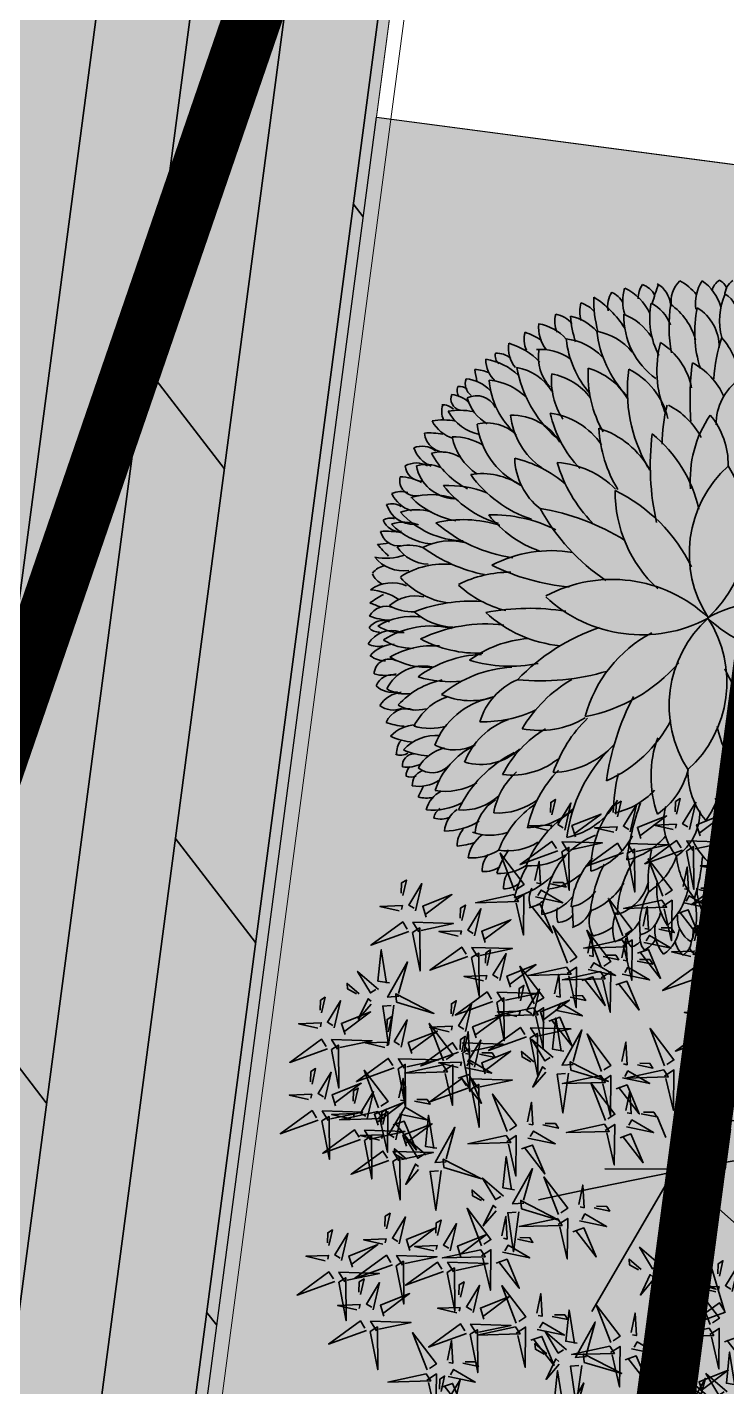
# Model space of a CAD drawing. Header units: millimetres. Extents: x -179928 to 528275, y -469666 to 511935.
# Drawn here: x 14548 to 15025, y 105047 to 105973 of the extents above; entities that cross this region are included whole.
import ezdxf

# ---------------------------------------------------------------- set-up
doc = ezdxf.new("R2010")
doc.units = ezdxf.units.MM
doc.linetypes.add('DASHED', pattern=[0.75, 0.5, -0.25])
for name, color, linetype in [('ad-Elevation 10', 8, 'Continuous'), ('ad-Plinth', 8, 'Continuous'), ('ad-Secondary Roof', 6, 'Continuous'), ('ad-Verandah', 33, 'Continuous')]:
    doc.layers.add(name, color=color, linetype=linetype)
doc.layers.add('ad-Landscape', color=94, linetype='Continuous', lineweight=35)
doc.layers.add('ad-Landscape 2', color=7, linetype='Continuous', lineweight=35, true_color=0x264c00)

# ---------------------------------------------------------------- blocks, each defined once
blk = doc.blocks.new('1625E_Roof Plan')
at = {"layer": 'ad-Secondary Roof', "linetype": 'DASHED', "ltscale": 2, "const_width": 40}
for points in [[(13950, 5195), (13188.77, 1425), (13950, -2345)], [(12570, 5195), (10022.5, 1425), (12570, -2345), (13950, -2345), (13950, 5195)]]:
    blk.add_lwpolyline(points, close=True, dxfattribs=at)
blk = doc.blocks.new('bamboo')
at = {"layer": 'ad-Landscape'}
for points in [[(-9.8, -589.2), (68.8, -596.8), (-19.9, -612), (-18.4, -596.3)], [(352.8, -669.4), (311.6, -690.1), (248.5, -582.4), (344.3, -676.7)], [(489.3, -669.4), (448.2, -690.1), (385.1, -582.4), (480.9, -676.7)], [(527.1, -597.7), (464.1, -593), (478.7, -609.9), (518.7, -605)], [(590.2, -602.4), (584.1, -681.2), (567.1, -592.8), (582.9, -593.9)], [(-74.2, -598.9), (-84.7, -708.9), (-44.2, -617.6), (-67, -607.5)], [(8.2, -743.4), (-41.2, -595.8), (-17.7, -764.7), (8.2, -743.4)], [(-15.8, -652.1), (-21.8, -715), (-4.6, -700.8), (-8.7, -660.7)], [(23.9, -744.9), (165.8, -671.4), (52.3, -779.4), (31, -753.6)], [(346.4, -826.2), (312.4, -855.4), (293, -695.5), (339.1, -817.8)], [(420.7, -714.1), (567.3, -661.7), (398.9, -688.7), (420.7, -714.1)], [(557.2, -714.1), (703.8, -661.7), (535.4, -688.7), (557.2, -714.1)], [(-16.2, -749), (12.3, -783.5), (-148, -799.7), (-24.8, -756.1)], [(284.5, -805.8), (243.4, -826.4), (180.3, -718.7), (276.1, -813.1)], [(333.5, -715.5), (223.2, -707.2), (315.3, -745.8), (325, -722.8)], [(470, -715.5), (359.7, -707.2), (451.8, -745.8), (461.5, -722.8)], [(419.5, -729.9), (495.9, -870.2), (385.6, -759), (411, -737.1)], [(556, -729.9), (632.4, -870.2), (522.1, -759), (547.5, -737.1)], [(-37.9, -810.4), (-18.1, -852), (-127, -912.8), (-30.8, -819)], [(281.4, -774.9), (218.4, -770.2), (232.9, -787.1), (272.9, -782.2)], [(344.4, -779.7), (338.4, -858.4), (321.4, -770), (337.1, -771.2)], [(352.4, -850.5), (499, -798.1), (330.6, -825.1), (352.4, -850.5)], [(417.9, -774.9), (354.9, -770.2), (369.5, -787.1), (409.4, -782.2)], [(480.9, -779.7), (474.9, -858.4), (457.9, -770), (473.7, -771.2)], [(7.8, -830.7), (-2.8, -940.7), (37.7, -849.4), (14.9, -839.3)], [(72.2, -821), (150.8, -828.6), (62, -843.8), (63.5, -828.1)], [(265.2, -851.8), (154.9, -843.6), (247, -882.2), (256.7, -859.1)], [(148, -983), (106.8, -1003.7), (43.8, -896), (139.5, -990.3)], [(66.1, -883.9), (60.1, -946.8), (77.4, -932.6), (73.3, -892.5)], [(213.1, -911.3), (150.1, -906.6), (164.7, -923.5), (204.7, -918.6)], [(209.8, -1003.5), (175.9, -1032.7), (156.4, -872.8), (202.6, -995)], [(276.1, -916), (270.1, -994.8), (253.1, -906.4), (268.9, -907.6)], [(351.2, -866.2), (427.7, -1006.6), (317.3, -895.4), (342.8, -873.5)], [(715.7, -974.6), (605.5, -966.3), (697.6, -1004.9), (707.3, -981.8)], [(-44.4, -1099.5), (97.5, -1025.9), (-15.9, -1134), (-37.3, -1108.1)], [(128.7, -1029.1), (18.4, -1020.8), (110.5, -1059.4), (120.2, -1036.4)], [(215.9, -1027.7), (362.5, -975.4), (194.1, -1002.3), (215.9, -1027.7)], [(636.2, -1166.1), (586.8, -1018.5), (610.3, -1187.4), (636.2, -1166.1)], [(214.7, -1043.5), (291.1, -1183.9), (180.8, -1072.6), (206.2, -1050.8)], [(376.8, -1193.4), (327.4, -1045.8), (350.9, -1214.7), (376.8, -1193.4)], [(663.7, -1034), (600.7, -1029.3), (615.2, -1046.2), (655.2, -1041.3)], [(76.6, -1088.6), (13.6, -1083.8), (28.1, -1100.8), (68.1, -1095.8)], [(144.7, -1234.3), (95.3, -1086.7), (118.8, -1255.6), (144.7, -1234.3)], [(139.6, -1093.3), (133.6, -1172), (116.6, -1083.6), (132.3, -1084.8)], [(392.5, -1194.9), (534.4, -1121.4), (420.9, -1229.4), (399.6, -1203.5)], [(3.9, -1175.6), (82.5, -1183.2), (-6.2, -1198.4), (-4.7, -1182.7)], [(160.4, -1235.8), (302.3, -1162.3), (188.8, -1270.3), (167.5, -1244.4)], [(611.8, -1171.7), (640.3, -1206.2), (480.1, -1222.4), (603.2, -1178.8)], [(120.3, -1239.9), (148.8, -1274.4), (-11.4, -1290.6), (111.7, -1247)], [(-2.1, -1238.5), (-8.1, -1301.4), (9.1, -1287.1), (5, -1247.1)], [(352.4, -1199), (380.9, -1233.5), (220.7, -1249.7), (343.8, -1206.1)], [(590.1, -1233.1), (609.9, -1274.7), (501, -1335.5), (597.2, -1241.7)], [(330.7, -1260.4), (350.5, -1301.9), (241.6, -1362.8), (337.8, -1269)], [(376.4, -1280.6), (365.9, -1390.7), (406.3, -1299.4), (383.5, -1289.3)], [(440.8, -1271), (519.4, -1278.6), (430.7, -1293.8), (432.2, -1278.1)], [(635.8, -1253.4), (625.3, -1363.4), (665.7, -1272.1), (642.9, -1262)], [(98.6, -1301.3), (118.4, -1342.9), (9.5, -1403.7), (105.7, -1309.9)], [(144.3, -1321.5), (133.8, -1431.6), (174.2, -1340.3), (151.4, -1330.2)], [(208.7, -1311.9), (287.3, -1319.5), (198.6, -1334.7), (200.1, -1319)], [(434.8, -1333.9), (428.8, -1396.8), (446, -1382.6), (441.9, -1342.5)], [(694.2, -1306.6), (688.2, -1369.5), (705.4, -1355.3), (701.3, -1315.3)], [(202.7, -1374.8), (196.7, -1437.7), (213.9, -1423.5), (209.8, -1383.4)]]:
    blk.add_lwpolyline(points, dxfattribs=at)
at = {"layer": 'ad-Landscape 2'}
for p, q in [((43.5, 73), (278.2, 631.2)), ((-12.4, 39.5), (-247.1, 564.2)), ((-23.6, 61.9), (-370, 296.3)), ((390, 162.3), (546.4, 218.1)), ((32.3, 39.5), (390, 162.3)), ((43.5, 28.4), (300.5, 61.9)), ((-57.1, 6), (-247.1, -49.8)), ((-12.4, -16.3), (-113, -440.5)), ((77, -94.4), (121.7, -172.6))]:
    blk.add_line(p, q, dxfattribs=at)
for points in [[(830.7, 1007.8), (789.5, 987.1), (726.4, 1094.8), (822.2, 1000.5)], [(892.5, 987.3), (858.6, 958.2), (839.1, 1118), (885.2, 995.8)], [(288.5, 1056.7), (332.3, 1065.9), (272.3, 916.4), (290.8, 1045.7)], [(772.3, 1078.4), (761.8, 968.3), (802.3, 1059.6), (779.4, 1069.7)], [(-189.3, 974.8), (-145.6, 984), (-205.5, 834.6), (-187, 963.9)], [(289.9, 848.6), (290.5, 1008.4), (333.6, 857.8), (300.8, 850.9)], [(332.8, 1008.9), (378.9, 1007.2), (382.3, 882.5), (343.8, 1011.2)], [(830.7, 1025.1), (824.7, 962.2), (841.9, 976.4), (837.8, 1016.5)], [(898.5, 963.1), (1045.1, 1015.5), (876.7, 988.5), (898.5, 963.1)], [(-145, 927.1), (-99, 925.4), (-95.6, 800.6), (-134.1, 929.4)], [(379.6, 856.1), (422.9, 922.2), (395.2, 836.5), (381.9, 845.1)], [(745.4, 783.8), (696, 931.4), (719.6, 762.5), (745.4, 783.8)], [(811.3, 961.7), (701, 970), (793.1, 931.4), (802.8, 954.4)], [(897.3, 947.3), (973.8, 807), (863.4, 918.2), (888.9, 940.1)], [(1141.3, 824.7), (1092, 972.3), (1115.5, 803.4), (1141.3, 824.7)], [(-297, 876.4), (-204.4, 816), (-266.5, 894.2), (-286.1, 878.7)], [(-201.7, 894.1), (-181.9, 852.5), (-290.9, 791.6), (-194.6, 885.5)], [(-222.7, 903.4), (-169.8, 868.9), (-174.4, 890.7), (-211.8, 905.7)], [(-156.1, 873.8), (-166.6, 763.7), (-126.1, 855), (-149, 865.2)], [(-91.7, 883.5), (-13.1, 875.8), (-101.8, 860.6), (-100.3, 876.4)], [(120.7, 803.3), (79.5, 782.6), (16.5, 890.3), (112.2, 796)], [(182.5, 782.8), (148.6, 753.6), (129.1, 913.5), (175.2, 791.2)], [(564.8, 755.5), (530.9, 726.4), (511.4, 886.2), (557.5, 764)], [(759.2, 902.3), (696.2, 907), (710.8, 890.1), (750.8, 895)], [(822.2, 897.5), (816.2, 818.8), (799.2, 907.2), (815, 906)], [(1157.1, 823.2), (1299, 896.7), (1185.5, 788.7), (1164.2, 814.6)], [(-336.2, 845.3), (-290.1, 843.6), (-286.7, 718.8), (-325.2, 847.6)], [(-97.7, 820.6), (-103.7, 757.7), (-86.5, 771.9), (-90.6, 811.9)], [(281.2, 835.4), (127.5, 860.1), (288.1, 802.6), (281.2, 835.4)], [(274.9, 811.2), (318.6, 820.4), (258.7, 670.9), (277.2, 800.3)], [(358.3, 794.5), (451, 734.2), (388.8, 812.4), (369.3, 796.8)], [(503, 776), (461.8, 755.3), (398.7, 863), (494.5, 768.7)], [(432.6, 821.6), (485.5, 787.1), (480.9, 808.9), (443.5, 823.9)], [(761.1, 782.3), (903, 855.8), (789.6, 747.8), (768.2, 773.7)], [(1117, 819.1), (1145.4, 784.6), (985.2, 768.4), (1108.4, 812)], [(-261.6, 680.5), (-302.7, 659.9), (-365.8, 767.6), (-270, 673.2)], [(-199.8, 660.1), (-233.7, 630.9), (-253.2, 790.8), (-207, 668.5)], [(101.4, 757.2), (-8.9, 765.5), (83.2, 726.9), (92.9, 749.9)], [(188.6, 758.6), (335.2, 810.9), (166.8, 784), (188.6, 758.6)], [(319.2, 763.5), (365.2, 761.8), (368.6, 637), (330.1, 765.8)], [(570.9, 731.3), (717.4, 783.7), (549, 756.7), (570.9, 731.3)], [(721.1, 778.2), (749.5, 743.7), (589.3, 727.5), (712.5, 771.1)], [(1095.3, 757.7), (1115.1, 716.2), (1006.1, 655.3), (1102.4, 749.1)], [(1291.5, 647.4), (1242.1, 795), (1265.7, 626.1), (1291.5, 647.4)], [(187.4, 742.8), (263.8, 602.4), (153.5, 713.7), (178.9, 735.5)], [(483.6, 729.9), (373.4, 738.2), (465.5, 699.6), (475.2, 722.6)], [(569.7, 715.5), (646.1, 575.2), (535.8, 686.4), (561.2, 708.3)], [(699.3, 716.8), (719.2, 675.2), (610.2, 614.4), (706.4, 708.2)], [(809.4, 706.2), (888, 698.6), (799.3, 683.4), (800.8, 699.1)], [(1140.9, 737.5), (1130.4, 627.4), (1170.9, 718.7), (1148, 728.8)], [(1205.3, 747.1), (1283.9, 739.5), (1195.2, 724.3), (1196.7, 740)], [(1307.2, 645.9), (1449.1, 719.5), (1335.7, 611.4), (1314.3, 637.3)], [(-193.7, 635.8), (-47.1, 688.2), (-215.5, 661.2), (-193.7, 635.8)], [(49.3, 697.7), (-13.7, 702.5), (0.8, 685.5), (40.8, 690.4)], [(112.3, 693), (106.3, 614.2), (89.3, 702.6), (105, 701.5)], [(431.6, 670.5), (368.6, 675.2), (383.1, 658.2), (423.1, 663.2)], [(494.6, 665.7), (488.6, 587), (471.6, 675.4), (487.3, 674.2)], [(745, 696.6), (734.5, 586.5), (774.9, 677.8), (752.1, 687.9)], [(868.3, 552), (818.9, 699.6), (842.4, 530.7), (868.3, 552)], [(1073.1, 552), (1023.7, 699.6), (1047.2, 530.7), (1073.1, 552)], [(1199.3, 684.2), (1193.3, 621.3), (1210.5, 635.5), (1206.4, 675.6)], [(-249.2, 564.1), (-107.3, 637.7), (-220.7, 529.6), (-242.1, 555.5)], [(-194.9, 620.1), (-118.4, 479.7), (-228.8, 591), (-203.4, 612.8)], [(-37.8, 466.8), (-37.2, 626.6), (5.9, 476), (-26.9, 469.1)], [(742.3, 469.2), (708.4, 440), (688.9, 599.9), (735, 477.6)], [(803.4, 643.3), (797.4, 580.4), (814.6, 594.6), (810.5, 634.7)], [(884, 550.5), (1025.9, 624), (912.4, 516), (891.1, 541.8)], [(1088.8, 550.5), (1230.7, 624), (1117.2, 516), (1095.9, 541.8)], [(1267.2, 641.9), (1295.6, 607.4), (1135.4, 591.1), (1258.6, 634.8)], [(680.5, 489.6), (639.3, 469), (576.2, 576.7), (672, 482.3)], [(843.9, 546.4), (872.4, 511.9), (712.1, 495.7), (835.3, 539.3)], [(1048.7, 546.4), (1077.2, 511.9), (916.9, 495.7), (1040.1, 539.3)], [(1245.4, 580.5), (1265.3, 538.9), (1156.3, 478), (1252.6, 571.9)], [(1291.1, 560.2), (1280.6, 450.1), (1321.1, 541.4), (1298.2, 551.6)], [(1355.5, 569.8), (1434.1, 562.2), (1345.4, 547), (1346.9, 562.7)], [(-200.9, 488), (-122.3, 480.4), (-211, 465.2), (-209.5, 480.9)], [(52, 474.3), (95.2, 540.4), (67.5, 454.7), (54.3, 463.3)], [(748.4, 444.9), (894.9, 497.3), (726.5, 470.3), (748.4, 444.9)], [(1349.5, 506.9), (1343.5, 444), (1360.7, 458.2), (1356.6, 498.3)], [(-265.3, 478.4), (-275.8, 368.3), (-235.4, 459.6), (-258.2, 469.8)], [(-46.5, 453.6), (-200.1, 478.3), (-39.6, 420.8), (-46.5, 453.6)], [(-52.8, 429.4), (-9, 438.6), (-69, 289.1), (-50.5, 418.5)], [(104.9, 439.8), (157.9, 405.3), (153.3, 427.1), (115.9, 442.1)], [(455.6, 305.5), (421.7, 276.4), (402.2, 436.3), (448.3, 314)], [(661.1, 443.6), (550.9, 451.8), (643, 413.2), (652.6, 436.3)], [(617.5, 275.9), (618.2, 435.7), (661.3, 285.1), (628.5, 278.2)], [(822.2, 485), (842, 443.4), (733.1, 382.6), (829.3, 476.4)], [(867.9, 464.7), (857.4, 354.7), (897.8, 446), (875, 456.1)], [(932.3, 474.4), (1010.9, 466.8), (922.2, 451.6), (923.7, 467.3)], [(1027, 485), (1046.8, 443.4), (937.9, 382.6), (1034.1, 476.4)], [(1072.7, 464.7), (1062.1, 354.7), (1102.6, 446), (1079.8, 456.1)], [(1137.1, 474.4), (1215.7, 466.8), (1126.9, 451.6), (1128.4, 467.3)], [(-206.9, 425.1), (-212.9, 362.2), (-195.7, 376.4), (-199.8, 416.5)], [(-8.5, 381.7), (37.5, 380), (40.9, 255.2), (2.4, 384)], [(30.7, 412.7), (123.3, 352.4), (61.2, 430.6), (41.6, 415)], [(393.8, 326), (352.6, 305.3), (289.5, 413), (385.3, 318.7)], [(609.1, 384.1), (546.1, 388.8), (560.6, 371.9), (600.6, 376.8)], [(672.1, 379.4), (666.1, 300.6), (649, 389), (664.8, 387.8)], [(747.2, 429.2), (823.6, 288.8), (713.3, 400), (738.7, 421.9)], [(926.3, 411.5), (920.3, 348.6), (937.5, 362.8), (933.4, 402.9)], [(1131.1, 411.5), (1125, 348.6), (1142.3, 362.8), (1138.2, 402.9)], [(461.7, 281.3), (608.2, 333.7), (439.8, 306.7), (461.7, 281.3)], [(707.3, 283.4), (750.5, 349.5), (722.8, 263.8), (709.6, 272.4)], [(374.4, 279.9), (264.1, 288.2), (356.3, 249.6), (365.9, 272.6)], [(608.9, 262.7), (455.2, 287.4), (615.8, 229.9), (608.9, 262.7)], [(945.2, 153.2), (945.8, 313), (988.9, 162.4), (956.1, 155.5)], [(1141.3, 142.9), (1092, 290.5), (1115.5, 121.6), (1141.3, 142.9)], [(322.4, 220.5), (259.3, 225.2), (273.9, 208.3), (313.9, 213.2)], [(385.4, 215.7), (379.4, 137), (362.3, 225.4), (378.1, 224.2)], [(460.4, 265.6), (536.9, 125.2), (426.5, 236.4), (452, 258.3)], [(602.5, 238.5), (646.3, 247.7), (586.3, 98.2), (604.8, 227.6)], [(686, 221.8), (778.6, 161.5), (716.5, 239.7), (696.9, 224.1)], [(760.2, 248.9), (813.2, 214.4), (808.6, 236.2), (771.2, 251.2)], [(1035, 160.6), (1078.2, 226.8), (1050.5, 141.1), (1037.3, 149.7)], [(1264.2, 74.7), (1214.8, 222.3), (1238.4, 53.4), (1264.2, 74.7)], [(646.8, 190.8), (692.9, 189.1), (696.3, 64.3), (657.8, 193.1)], [(936.5, 139.9), (782.9, 164.7), (943.4, 107.2), (936.5, 139.9)], [(1157.1, 141.4), (1299, 214.9), (1185.5, 106.9), (1164.2, 132.8)], [(1441.7, 20.2), (1392.3, 167.8), (1415.9, -1.1), (1441.7, 20.2)], [(639.5, 26), (598.3, 5.3), (535.3, 113), (631, 18.7)], [(701.3, 5.5), (667.4, -23.6), (647.9, 136.3), (694, 14)], [(930.2, 115.8), (973.9, 125), (914, -24.5), (932.5, 104.9)], [(1117, 137.3), (1145.4, 102.8), (985.2, 86.6), (1108.4, 130.2)], [(1013.6, 99.1), (1106.3, 38.8), (1044.2, 116.9), (1024.6, 101.4)], [(1087.9, 126.1), (1140.9, 91.6), (1136.3, 113.5), (1098.9, 128.4)], [(1220.1, -21.7), (1186.2, -50.9), (1166.7, 109), (1212.8, -13.3)], [(1279.9, 73.2), (1421.8, 146.8), (1308.4, 38.7), (1287, 64.6)], [(974.5, 68.1), (1020.5, 66.3), (1023.9, -58.4), (985.4, 70.4)], [(1095.3, 76), (1115.1, 34.4), (1006.1, -26.5), (1102.4, 67.3)], [(1158.3, -1.3), (1117.1, -21.9), (1054.1, 85.8), (1149.8, -8.5)], [(1239.9, 69.2), (1268.3, 34.7), (1108.1, 18.4), (1231.3, 62.1)], [(1140.9, 55.7), (1130.4, -54.4), (1170.9, 36.9), (1148, 47)], [(1205.3, 65.3), (1283.9, 57.7), (1195.2, 42.5), (1196.7, 58.2)], [(1457.4, 18.7), (1599.3, 92.2), (1485.9, -15.8), (1464.5, 10)], [(257.2, -69.4), (216.1, -90.1), (153, 17.6), (248.8, -76.7)], [(319, -89.9), (285.1, -119.1), (265.6, 40.8), (311.8, -81.4)], [(707.4, -18.7), (854, 33.7), (685.6, 6.7), (707.4, -18.7)], [(1218.1, 7.8), (1238, -33.8), (1129, -94.7), (1225.2, -0.8)], [(1199.3, 2.4), (1193.3, -60.5), (1210.5, -46.3), (1206.4, -6.2)], [(1226.2, -46), (1372.8, 6.4), (1204.4, -20.6), (1226.2, -46)], [(1417.4, 14.6), (1445.8, -19.9), (1285.6, -36.1), (1408.7, 7.5)], [(-174.3, -160.5), (-173.7, -0.6), (-130.6, -151.3), (-163.4, -158.2)], [(620.2, -20.1), (509.9, -11.8), (602, -50.4), (611.7, -27.3)], [(706.2, -34.4), (782.6, -174.8), (672.3, -63.6), (697.7, -41.7)], [(868.3, -184.3), (818.9, -36.7), (842.4, -205.6), (868.3, -184.3)], [(1139, -47.3), (1028.7, -39.1), (1120.8, -77.6), (1130.5, -54.6)], [(1263.8, -12.5), (1253.3, -122.6), (1293.7, -31.3), (1270.9, -21.1)], [(1395.6, -46.8), (1415.5, -88.4), (1306.5, -149.2), (1402.7, -55.4)], [(1328.2, -2.9), (1406.8, -10.5), (1318.1, -25.7), (1319.6, -10)], [(-84.5, -153), (-41.3, -86.9), (-69, -172.5), (-82.2, -163.9)], [(237.9, -115.5), (127.6, -107.2), (219.7, -145.8), (229.4, -122.8)], [(325.1, -114.1), (471.7, -61.8), (303.3, -88.7), (325.1, -114.1)], [(568.1, -79.5), (505.1, -74.8), (519.6, -91.7), (559.6, -86.8)], [(631.1, -84.2), (625.1, -163), (608.1, -74.6), (623.8, -75.8)], [(1086.9, -106.8), (1023.9, -102.1), (1038.4, -119), (1078.4, -114.1)], [(1168.6, -225.3), (1119.3, -77.6), (1142.8, -246.6), (1168.6, -225.3)], [(1149.9, -111.5), (1143.9, -190.3), (1126.9, -101.9), (1142.6, -103)], [(1225, -61.7), (1301.4, -202.1), (1191.1, -90.8), (1216.5, -69)], [(1322.2, -65.8), (1316.2, -128.7), (1333.4, -114.5), (1329.3, -74.4)], [(1441.3, -67.1), (1430.8, -177.1), (1471.2, -85.8), (1448.4, -75.7)], [(1505.7, -57.4), (1584.3, -65), (1495.6, -80.2), (1497.1, -64.5)], [(323.9, -129.9), (400.4, -270.3), (290, -159), (315.4, -137.2)], [(360, -280.8), (326.1, -310), (306.6, -150.1), (352.7, -272.3)], [(494.6, -296.8), (495.3, -137), (538.4, -287.6), (505.6, -294.5)], [(926.2, -219.4), (885, -240.1), (822, -132.4), (917.7, -226.7)], [(884, -185.9), (1025.9, -112.3), (912.4, -220.4), (891.1, -194.5)], [(988, -239.9), (954.1, -269), (934.6, -109.2), (980.8, -231.4)], [(1184.4, -226.8), (1326.3, -153.2), (1212.8, -261.3), (1191.5, -235.4)], [(1441.7, -266.2), (1392.3, -118.6), (1415.9, -287.5), (1441.7, -266.2)], [(1499.7, -120.3), (1493.7, -183.2), (1510.9, -169), (1506.8, -128.9)], [(-189.3, -197.8), (-145.6, -188.6), (-205.5, -338.1), (-187, -208.8)], [(-105.9, -214.5), (-13.2, -274.9), (-75.4, -196.7), (-94.9, -212.2)], [(-31.6, -187.5), (21.3, -222), (16.7, -200.1), (-20.7, -185.2)], [(114.3, -335.4), (80.4, -364.5), (60.9, -204.6), (107, -326.9)], [(185.8, -175), (122.8, -170.2), (137.4, -187.2), (177.4, -182.3)], [(298.2, -260.3), (257, -281), (193.9, -173.3), (289.7, -267.6)], [(248.8, -179.7), (242.8, -258.4), (225.8, -170), (241.6, -171.2)], [(843.9, -189.9), (872.4, -224.4), (712.1, -240.6), (835.3, -197)], [(922.9, -320.7), (873.5, -173.1), (897.1, -342), (922.9, -320.7)], [(994.1, -264.1), (1140.7, -211.8), (972.3, -238.7), (994.1, -264.1)], [(1457.4, -267.7), (1599.3, -194.1), (1485.9, -302.2), (1464.5, -276.3)], [(-145, -245.6), (-99, -247.3), (-95.6, -372), (-134.1, -243.3)], [(52.5, -314.9), (11.3, -335.6), (-51.8, -227.9), (44, -322.2)], [(366.1, -305), (512.7, -252.7), (344.3, -279.6), (366.1, -305)], [(584.4, -289.3), (627.6, -223.2), (600, -308.9), (586.7, -300.3)], [(663.5, -416.2), (614.1, -268.5), (637.6, -437.5), (663.5, -416.2)], [(822.2, -251.3), (842, -292.9), (733.1, -353.8), (829.3, -259.9)], [(906.9, -265.5), (796.6, -257.2), (888.7, -295.8), (898.4, -272.8)], [(932.3, -262), (1010.9, -269.6), (922.2, -284.8), (923.7, -269.1)], [(938.6, -322.2), (1080.5, -248.7), (967.1, -356.7), (945.7, -330.8)], [(1144.3, -230.8), (1172.7, -265.3), (1012.5, -281.6), (1135.7, -237.9)], [(-180.9, -390.4), (-39, -316.9), (-152.5, -424.9), (-173.8, -399)], [(120.3, -359.6), (266.9, -307.2), (98.5, -334.2), (120.3, -359.6)], [(278.8, -306.4), (168.6, -298.1), (260.7, -336.7), (270.4, -313.7)], [(364.9, -320.8), (441.3, -461.2), (331, -349.9), (356.4, -328.1)], [(486, -310), (332.3, -285.3), (492.9, -342.8), (486, -310)], [(637.4, -323.8), (690.3, -358.3), (685.7, -336.5), (648.3, -321.5)], [(854.8, -325), (791.8, -320.2), (806.4, -337.2), (846.3, -332.2)], [(867.9, -271.6), (857.4, -381.7), (897.8, -290.4), (875, -280.2)], [(917.8, -329.7), (911.8, -408.4), (894.8, -320), (910.5, -321.2)], [(992.9, -279.9), (1069.3, -420.3), (959, -309), (984.4, -287.2)], [(1122.6, -292.2), (1142.4, -333.8), (1033.4, -394.7), (1129.7, -300.8)], [(1168.2, -312.5), (1157.7, -422.6), (1198.2, -331.3), (1175.3, -321.1)], [(1218.2, -474.1), (1218.9, -314.2), (1262, -464.9), (1229.2, -471.8)], [(1232.6, -302.9), (1311.2, -310.5), (1222.5, -325.7), (1224, -310)], [(1417.4, -271.7), (1445.8, -306.2), (1285.6, -322.5), (1408.7, -278.8)], [(-73.8, -511.6), (-123.1, -364), (-99.6, -532.9), (-73.8, -511.6)], [(33.1, -361), (-77.2, -352.7), (14.9, -391.3), (24.6, -368.2)], [(119.1, -375.3), (195.6, -515.7), (85.2, -404.5), (110.7, -382.6)], [(226.8, -365.9), (163.8, -361.1), (178.3, -378.1), (218.3, -373.2)], [(289.8, -370.6), (283.8, -449.3), (266.8, -360.9), (282.5, -362.1)], [(479.7, -334.2), (523.4, -325), (463.5, -474.5), (482, -345.1)], [(563.1, -350.9), (655.8, -411.2), (593.6, -333), (574, -348.6)], [(679.2, -417.7), (821.1, -344.1), (707.7, -452.2), (686.3, -426.3)], [(898.6, -326.3), (927, -360.8), (766.8, -377), (889.9, -333.4)], [(926.3, -324.9), (920.3, -387.8), (937.5, -373.5), (933.4, -333.5)], [(1226.6, -365.8), (1220.6, -428.7), (1237.8, -414.5), (1233.7, -374.4)], [(1395.6, -333.1), (1415.5, -374.7), (1306.5, -435.6), (1402.7, -341.7)], [(1441.3, -353.4), (1430.8, -463.5), (1471.2, -372.2), (1448.4, -362)], [(1505.7, -343.8), (1584.3, -351.4), (1495.6, -366.6), (1497.1, -350.9)], [(-19, -420.4), (-82, -415.7), (-67.4, -432.6), (-27.4, -427.7)], [(44, -425.1), (38, -503.9), (21, -415.5), (36.8, -416.7)], [(598.6, -492.1), (557.4, -512.8), (494.3, -405.1), (590.1, -499.4)], [(639.2, -421.7), (667.6, -456.2), (507.4, -472.5), (630.5, -428.8)], [(524, -381.9), (570, -383.6), (573.4, -508.4), (534.9, -379.6)], [(660.4, -512.6), (626.5, -541.8), (607, -381.9), (653.1, -504.2)], [(813.7, -538.9), (764.3, -391.3), (787.8, -560.2), (813.7, -538.9)], [(876.8, -387.7), (896.6, -429.3), (787.7, -490.1), (883.9, -396.3)], [(922.5, -407.9), (912, -518), (952.4, -426.7), (929.6, -416.6)], [(986.9, -398.3), (1065.5, -405.9), (976.8, -421.1), (978.3, -405.4)], [(1308, -466.6), (1351.2, -400.5), (1323.6, -486.2), (1310.3, -477.5)], [(1499.7, -406.7), (1493.7, -469.6), (1510.9, -455.4), (1506.8, -415.3)], [(-132.6, -466.5), (-54, -474.1), (-142.8, -489.3), (-141.3, -473.6)], [(-58, -513.1), (83.9, -439.6), (-29.6, -547.6), (-50.9, -521.7)], [(617.4, -483.1), (637.2, -524.7), (528.3, -585.6), (624.5, -491.7)], [(666.4, -536.8), (813, -484.5), (644.6, -511.4), (666.4, -536.8)], [(829.4, -540.4), (971.3, -466.8), (857.8, -574.9), (836.5, -549)], [(980.9, -461.2), (974.9, -524.1), (992.1, -509.9), (988, -469.8)], [(1209.6, -487.3), (1055.9, -462.6), (1216.5, -520.1), (1209.6, -487.3)], [(-98.1, -517.2), (-69.7, -551.7), (-229.9, -567.9), (-106.7, -524.3)], [(579.2, -538.2), (468.9, -529.9), (561.1, -568.5), (570.7, -545.5)], [(663.1, -503.4), (652.6, -613.5), (693, -522.2), (670.2, -512)], [(727.5, -493.8), (806.1, -501.4), (717.4, -516.6), (718.9, -500.9)], [(1203.3, -511.5), (1247, -502.3), (1187.1, -651.7), (1205.5, -522.4)], [(1286.7, -528.1), (1379.3, -588.5), (1317.2, -510.3), (1297.6, -525.8)], [(1361, -501.1), (1413.9, -535.6), (1409.3, -513.8), (1371.9, -498.8)], [(414.6, -689.9), (380.7, -719), (361.2, -559.2), (407.3, -681.4)], [(551.1, -689.9), (517.2, -719), (497.7, -559.2), (543.9, -681.4)], [(665.2, -552.6), (741.7, -693), (631.3, -581.7), (656.8, -559.9)], [(789.3, -544.5), (817.8, -578.9), (657.5, -595.2), (780.7, -551.6)], [(721.5, -556.7), (715.5, -619.6), (732.7, -605.4), (728.6, -565.3)], [(936.5, -702.5), (887.2, -554.9), (910.7, -723.8), (936.5, -702.5)], [(1247.5, -559.2), (1293.6, -560.9), (1297, -685.7), (1258.5, -556.9)], [(767.6, -605.8), (787.4, -647.4), (678.5, -708.3), (774.7, -614.5)], [(813.3, -626.1), (802.7, -736.2), (843.2, -644.9), (820.4, -634.7)], [(877.7, -616.5), (956.3, -624.1), (867.5, -639.3), (869, -623.6)], [(952.3, -704), (1094.2, -630.5), (980.7, -738.5), (959.4, -712.7)], [(1182.3, -770.7), (1132.9, -623.1), (1156.5, -792), (1182.3, -770.7)], [(871.6, -679.4), (865.6, -742.3), (882.9, -728.1), (878.8, -688)], [(1198, -772.2), (1339.9, -698.7), (1226.5, -806.7), (1205.1, -780.8)], [(912.2, -708.1), (940.6, -742.6), (780.4, -758.8), (903.6, -715.2)], [(890.5, -769.5), (910.3, -811.1), (801.3, -871.9), (897.6, -778.1)], [(936.1, -789.8), (925.6, -899.8), (966.1, -808.5), (943.2, -798.4)], [(1000.5, -780.1), (1079.1, -787.7), (990.4, -802.9), (991.9, -787.2)], [(1158, -776.3), (1186.4, -810.8), (1026.2, -827), (1149.3, -783.4)], [(735.1, -928.5), (693.9, -949.2), (630.8, -841.5), (726.6, -935.8)], [(796.9, -949), (763, -978.1), (743.5, -818.2), (789.6, -940.5)], [(994.5, -843), (988.5, -905.9), (1005.7, -891.7), (1001.6, -851.6)], [(1136.2, -837.6), (1156, -879.2), (1047.1, -940.1), (1143.3, -846.3)], [(1181.9, -857.9), (1171.4, -968), (1211.8, -876.7), (1189, -866.6)], [(1246.3, -848.3), (1324.9, -855.9), (1236.2, -871.1), (1237.7, -855.4)], [(1240.3, -911.2), (1234.3, -974.1), (1251.5, -959.9), (1247.4, -919.8)], [(803, -973.2), (949.5, -920.8), (781.1, -947.8), (803, -973.2)], [(801.8, -988.9), (878.2, -1129.3), (767.9, -1018.1), (793.3, -996.2)], [(726.7, -1038.7), (720.7, -1117.5), (703.7, -1029.1), (719.4, -1030.3)], [(651.9, -1167.6), (793.8, -1094.1), (680.3, -1202.1), (659, -1176.3)], [(700.2, -1243.7), (778.8, -1251.3), (690.1, -1266.6), (691.6, -1250.8)]]:
    blk.add_lwpolyline(points, dxfattribs=at)
blk = doc.blocks.new('A$C7DA81DBD')
at = {"layer": 'ad-Landscape'}
for centre, radius, start, end in [((-1.18, 3.454), 0.743, 47.0323, 68.1406), ((-0.143, 3.955), 0.535, 155.1905, 195.2068), ((-0.906, 3.641), 0.606, 24.0272, 62.7305), ((-0.266, 4.046), 0.225, 130.8443, 173.759), ((-0.491, 4.017), 0.214, 30.4156, 68.83), ((-0.096, 4.063), 0.227, 130.9335, 187.2728), ((-0.414, 3.981), 0.305, 17.0973, 56.395), ((0.323, 3.905), 0.477, 132.7387, 179.5624), ((0.485, 3.825), 0.838, 164.1327, 202.2774), ((-0.466, 3.725), 0.359, 3.0513, 66.2944), ((-1.37, 3.11), 0.824, 23.2196, 61.7797), ((0.81, 3.717), 1.458, 175.3381, 205.5558), ((-0.873, 3.314), 0.57, 6.6723, 66.2687), ((0.672, 3.334), 0.873, 140.3941, 176.9962), ((1.74, 3.125), 2.067, 169.3214, 184.0479), ((-0.876, 2.829), 0.895, 11.9619, 49.2113), ((-1.405, 2.554), 0.868, 18.6878, 65.2839), ((2.889, 3.142), 3.502, 179.9824, 192.0052), ((-0.914, 2.323), 0.874, 31.4049, 69.8192), ((0.453, 2.514), 0.676, 132.165, 188.6083), ((-1.144, 1.7), 0.928, 34.9166, 71.0505), ((0.973, 1.875), 1.434, 153.1598, 192.1138), ((-0.947, 1.818), 0.953, 6.2214, 47.7369), ((-1.892, 0.74), 1.708, 20.4746, 58.3718), ((1.124, 0.963), 1.476, 139.5678, 220.4322), ((-2.005, -0.521), 2.052, 33.3645, 71.7788), ((-0.278, -1.632), 1.654, 7.071, 54.8541), ((2.005, 0.521), 2.052, 213.3645, 251.7788), ((0.504, -2.388), 1.772, 23.4099, 52.0446), ((-2.262, -2.222), 3.258, 0.4864, 20.1425), ((1.841, -1.801), 0.836, 9.3048, 59.3197), ((1.892, -0.74), 1.708, 200.4746, 238.3718), ((2.259, -2.257), 0.955, 13.7428, 70.7401), ((0.013, -2.499), 1.688, 11.0285, 38.5633), ((2.053, -0.575), 1.111, 231.6498, 273.9516), ((2.813, -0.17), 1.503, 236.8668, 264.3747), ((2.789, -2.062), 0.727, 18.6708, 63.797), ((3.602, -1.788), 0.37, 25.3637, 76.0362), ((0.957, -2.767), 1.425, 19.7331, 51.7721), ((1.894, -2.412), 0.921, 13.6684, 62.8823), ((3.531, -1.186), 0.443, 246.5632, 293.4368), ((3.566, -1.894), 0.271, 13.6546, 102.449), ((3.799, -1.387), 0.279, 240.3623, 299.6377), ((1.856, -1.09), 1.102, 216.0391, 260.2682), ((-0.542, -2.951), 1.936, 359.7315, 37.4115), ((3.37, -1.133), 0.705, 245.6035, 278.753), ((3.394, -2.243), 0.437, 34.7848, 81.073), ((3.646, -0.97), 0.879, 267.0026, 282.0734), ((2.301, -1.358), 0.927, 221.7393, 269.8284), ((2.675, -1.508), 0.695, 218.2825, 279.3433), ((1.329, -3.259), 1.53, 17.5905, 55.7456), ((3.002, -1.519), 0.544, 233.779, 289.798), ((2.167, -2.776), 0.96, 10.8581, 56.5506), ((3.104, -2.475), 0.573, 35.7635, 86.3734), ((3.508, -1.218), 0.814, 266.7638, 287.5222), ((3.413, -2.155), 0.239, 346.7548, 32.3176), ((-1.11, -2.329), 1.983, 352.8697, 7.1303), ((0.442, -3.021), 1.463, 4.5397, 37.072), ((2.867, -2.536), 0.525, 21.8257, 68.0281), ((3.324, -1.386), 0.793, 265.5663, 288.0123), ((3.41, -2.32), 0.148, 346.0967, 81.703), ((3.623, -2.031), 0.183, 231.1425, 282.0713), ((1.144, -1.7), 0.928, 214.9166, 251.0505), ((1.447, -2.814), 0.898, 2.3009, 40.5076), ((3.21, -2.109), 0.273, 215.3989, 302.1552), ((3.218, -2.537), 0.186, 348.2362, 60.9945), ((3.547, -1.977), 0.379, 233.8191, 270.9542), ((3.325, -2.438), 0.17, 350.7137, 36.2765), ((1.697, -2.079), 0.932, 201.0147, 251.0085), ((-0.295, -3.161), 1.349, 352.2305, 30.013), ((2.402, -1.959), 0.821, 225.1229, 265.9267), ((3.088, -1.801), 0.795, 232.4719, 271.5519), ((3.387, -2.087), 0.488, 230.8294, 271.5989), ((4.711, -2.181), 1.496, 194.5537, 200.4136), ((3.454, -2.302), 0.168, 239.8902, 283.1809), ((2.026, -2.069), 0.846, 218.4928, 261.4291), ((0.488, -3.723), 1.408, 14.0868, 50.7518), ((1.014, -3.524), 1.242, 13.527, 48.3981), ((2.813, -2.152), 0.645, 219.1564, 267.7817), ((1.999, -3.032), 0.544, 358.2486, 50.6804), ((3.205, -2.09), 0.759, 233.8433, 268.585), ((2.833, -2.887), 0.356, 6.207, 55.7181), ((3.255, -2.307), 0.399, 250.941, 277.7273), ((1.405, -2.554), 0.868, 198.6878, 245.2839), ((0.579, -3.745), 0.974, 6.4669, 61.6556), ((2.554, -3.07), 0.372, 357.6019, 47.961), ((2.929, -2.933), 0.15, 357.4703, 53.8096), ((2.436, -2.424), 0.643, 243.0761, 282.3855), ((2.128, -3.396), 0.461, 2.3648, 45.5832), ((3.055, -2.232), 0.863, 231.0238, 261.3872), ((2.458, -3.195), 0.289, 349.0778, 34.6406), ((3.025, -2.67), 0.274, 237.9754, 281.2662), ((-0.785, -3.797), 1.765, 358.7548, 18.6115), ((0.211, -3.764), 1.016, 356.9811, 35.1502), ((1.896, -2.617), 0.764, 227.3855, 266.8116), ((2.208, -2.504), 0.73, 230.8151, 271.0506), ((0.915, -3.796), 1.32, 11.9389, 26.2186), ((2.622, -2.757), 0.621, 229.7759, 266.9333), ((3.046, -2.005), 1.281, 246.1435, 256.2848), ((1.724, -2.922), 0.735, 220.3866, 256.092), ((0.466, -3.951), 1.488, 5.9725, 22.7074), ((2.239, -2.943), 0.581, 228.3364, 266.6749), ((2.106, -3.468), 0.289, 349.0778, 34.6406), ((1.37, -3.11), 0.824, 203.2196, 241.7797), ((2.444, -2.7), 1.205, 219.6176, 245.5256), ((1.692, -3.651), 0.41, 352.3277, 23.6108), ((2.403, -3.194), 0.329, 226.2451, 267.6854), ((1.383, -3.356), 0.488, 207.4375, 251.1826), ((1.759, -3.363), 0.625, 211.2577, 253.0883), ((1.034, -3.87), 0.552, 350.4856, 25.4529), ((1.452, -3.751), 0.311, 333.8191, 18.7871), ((2.158, -3.355), 0.356, 226.8629, 260.3692), ((0.641, -3.924), 0.342, 320.1793, 18.6746), ((1.327, -3.744), 0.358, 194.3796, 245.6782), ((-5.866, -2.673), 7.168, 348.7597, 350.8333), ((1.053, -3.888), 0.343, 334.8223, 6.1053), ((1.821, -3.599), 0.302, 216.3212, 252.6008), ((1.18, -3.454), 0.743, 227.0323, 248.1406), ((1.415, -3.77), 0.269, 215.0422, 258.9599)]:
    blk.add_arc(centre, radius, start, end, dxfattribs=at)
at = {"layer": 'ad-Landscape 2'}
for centre, radius, start, end in [((-0.323, 3.905), 0.477, 0.4376, 47.2613), ((0.414, 3.981), 0.305, 123.605, 162.9027), ((0.096, 4.063), 0.227, 352.7272, 49.0665), ((0.491, 4.017), 0.214, 111.17, 149.5844), ((0.906, 3.641), 0.606, 117.2695, 155.9728), ((0.266, 4.046), 0.225, 6.241, 49.1557), ((0.143, 3.955), 0.535, 344.7932, 24.8095), ((1.18, 3.454), 0.743, 111.8594, 132.9677), ((0.641, 3.924), 0.342, 341.3254, 39.8207), ((0.466, 3.725), 0.359, 113.7056, 176.9487), ((-0.485, 3.825), 0.838, 337.7226, 15.8673), ((1.327, 3.744), 0.358, 114.3218, 165.6204), ((-5.866, 2.673), 7.168, 9.1667, 11.2403), ((1.415, 3.77), 0.269, 101.0401, 144.9578), ((1.759, 3.363), 0.625, 106.9117, 148.7423), ((1.053, 3.888), 0.343, 353.8947, 25.1777), ((1.034, 3.87), 0.552, 334.5471, 9.5144), ((-0.672, 3.334), 0.873, 3.0038, 39.6059), ((0.873, 3.314), 0.57, 113.7313, 173.3277), ((-0.81, 3.717), 1.458, 334.4442, 4.6619), ((1.37, 3.11), 0.824, 118.2203, 156.7804), ((-0.785, 3.797), 1.765, 341.3885, 1.2452), ((1.383, 3.356), 0.488, 108.8174, 152.5625), ((0.211, 3.764), 1.016, 324.8498, 3.0189), ((2.444, 2.7), 1.205, 114.4744, 140.3824), ((1.821, 3.599), 0.302, 107.3992, 143.6788), ((1.452, 3.751), 0.311, 341.2129, 26.1809), ((0.466, 3.951), 1.488, 337.2926, 354.0275), ((0.579, 3.745), 0.974, 298.3444, 353.5331), ((1.724, 2.922), 0.735, 103.908, 139.6134), ((2.158, 3.355), 0.356, 99.6308, 133.1371), ((1.692, 3.651), 0.41, 336.3892, 7.6723), ((0.876, 2.829), 0.895, 130.7887, 168.0381), ((-1.74, 3.125), 2.067, 355.9521, 10.6786), ((2.239, 2.943), 0.581, 93.3251, 131.6636), ((0.915, 3.796), 1.32, 333.7814, 348.0611), ((2.403, 3.194), 0.329, 92.3146, 133.7549), ((2.106, 3.468), 0.289, 325.3594, 10.9222), ((1.405, 2.554), 0.868, 114.7161, 161.3122), ((-0.295, 3.161), 1.349, 329.987, 7.7695), ((0.488, 3.723), 1.408, 309.2482, 345.9132), ((1.896, 2.617), 0.764, 93.1884, 132.6145), ((2.622, 2.757), 0.621, 93.0667, 130.2241), ((2.128, 3.396), 0.461, 314.4168, 357.6352), ((3.046, 2.005), 1.281, 103.7152, 113.8565), ((2.458, 3.195), 0.289, 325.3594, 10.9222), ((0.914, 2.323), 0.874, 110.1808, 148.5951), ((-2.889, 3.142), 3.502, 347.9948, 0.0176), ((2.208, 2.504), 0.73, 88.9494, 129.1849), ((1.014, 3.524), 1.242, 311.6019, 346.473), ((3.055, 2.232), 0.863, 98.6128, 128.9762), ((2.554, 3.07), 0.372, 312.039, 2.3981), ((-0.453, 2.514), 0.676, 351.3917, 47.835), ((1.697, 2.079), 0.932, 108.9915, 158.9853), ((-0.542, 2.951), 1.936, 322.5885, 0.2685), ((2.026, 2.069), 0.846, 98.5709, 141.5072), ((0.442, 3.021), 1.463, 322.928, 355.4603), ((2.436, 2.424), 0.643, 77.6145, 116.9239), ((1.999, 3.032), 0.544, 309.3196, 1.7514), ((3.025, 2.67), 0.274, 78.7338, 122.0246), ((2.929, 2.933), 0.15, 306.1904, 2.5297), ((2.402, 1.959), 0.821, 94.0733, 134.8771), ((1.447, 2.814), 0.898, 319.4924, 357.6991), ((1.329, 3.259), 1.53, 304.2544, 342.4095), ((2.813, 2.152), 0.645, 92.2183, 140.8436), ((3.205, 2.09), 0.759, 91.415, 126.1567), ((2.833, 2.887), 0.356, 304.2819, 353.793), ((1.144, 1.7), 0.928, 108.9495, 145.0834), ((-1.11, 2.329), 1.983, 352.8697, 7.1303), ((3.088, 1.801), 0.795, 88.4481, 127.5281), ((2.167, 2.776), 0.96, 303.4494, 349.1419), ((3.387, 2.087), 0.488, 88.4011, 129.1706), ((3.255, 2.307), 0.399, 82.2727, 109.059), ((4.711, 2.181), 1.496, 159.5864, 165.4463), ((3.218, 2.537), 0.186, 299.0055, 11.7638), ((0.947, 1.818), 0.953, 132.2631, 173.7786), ((-0.973, 1.875), 1.434, 347.8862, 26.8402), ((3.454, 2.302), 0.168, 76.8191, 120.1098), ((3.325, 2.438), 0.17, 323.7235, 9.2863), ((2.301, 1.358), 0.927, 90.1716, 138.2607), ((0.957, 2.767), 1.425, 308.2279, 340.2669), ((3.21, 2.109), 0.273, 57.8448, 144.6011), ((2.867, 2.536), 0.525, 291.9719, 338.1743), ((3.547, 1.977), 0.379, 89.0458, 126.1809), ((3.41, 2.32), 0.148, 278.297, 13.9033), ((1.892, 0.74), 1.708, 121.6282, 159.5254), ((-2.262, 2.222), 3.258, 339.8575, 359.5136), ((1.856, 1.09), 1.102, 99.7318, 143.9609), ((0.013, 2.499), 1.688, 321.4367, 348.9715), ((2.675, 1.508), 0.695, 80.6567, 141.7175), ((1.894, 2.412), 0.921, 297.1177, 346.3316), ((3.002, 1.519), 0.544, 70.202, 126.221), ((3.104, 2.475), 0.573, 273.6266, 324.2365), ((3.324, 1.386), 0.793, 71.9877, 94.4337), ((3.623, 2.031), 0.183, 77.9287, 128.8575), ((3.413, 2.155), 0.239, 327.6824, 13.2452), ((-1.124, 0.963), 1.476, 319.5678, 40.4322), ((2.259, 2.257), 0.955, 289.2599, 346.2572), ((3.508, 1.218), 0.814, 72.4778, 93.2362), ((3.394, 2.243), 0.437, 278.927, 325.2152), ((3.37, 1.133), 0.705, 81.247, 114.3965), ((2.789, 2.062), 0.727, 296.203, 341.3292), ((3.566, 1.894), 0.271, 257.551, 346.3454), ((3.646, 0.97), 0.879, 77.9266, 92.9974), ((2.053, 0.575), 1.111, 86.0484, 128.3502), ((0.504, 2.388), 1.772, 307.9554, 336.5901), ((2.813, 0.17), 1.503, 95.6253, 123.1332), ((1.841, 1.801), 0.836, 300.6803, 350.6952), ((2.872, 2.169), 1.015, 288.9376, 325.3584), ((3.531, 1.186), 0.443, 66.5632, 113.4368), ((3.799, 1.387), 0.279, 60.3623, 119.6377), ((3.602, 1.788), 0.37, 283.9638, 334.6363), ((2.005, -0.521), 2.052, 108.2212, 146.6355), ((-0.278, 1.632), 1.654, 305.1459, 352.929), ((2.07, 2.438), 1.53, 280.88, 316.8447), ((2.935, 0.536), 0.892, 73.6401, 116.0812), ((3.393, 1.57), 0.508, 265.6371, 341.6343), ((3.699, 1.02), 0.428, 65.5975, 107.5893), ((3.843, 1.163), 0.285, 53.2838, 111.6454), ((3.806, 1.439), 0.213, 263.9314, 347.1466), ((2.521, 2.218), 1.411, 279.6586, 314.4053), ((3.278, -0.198), 1.427, 80.7451, 103.0431), ((3.99, 0.707), 0.544, 82.7166, 112.3542), ((3.867, 1.227), 0.193, 249.404, 5.8133), ((2.355, -1.807), 2.891, 91.7421, 114.3259), ((0.182, 2.617), 2.589, 296.3796, 323.6291), ((3.529, 0.17), 0.914, 66.6856, 101.9827), ((3.806, 1.227), 0.386, 278.1128, 328.8491), ((3.983, 0.753), 0.314, 60.8349, 98.4067), ((2.612, -0.83), 1.771, 80.79, 108.9313), ((1.914, 1.938), 1.415, 281.8912, 313.8777), ((3.242, 1.855), 1.065, 272.7479, 307.4895), ((3.715, 0.193), 0.678, 65.2948, 98.4443), ((3.864, 1.022), 0.348, 259.2126, 336.0816), ((4.09, 0.665), 0.235, 66.9546, 113.0454), ((2.506, 2.298), 1.873, 270.6495, 303.447), ((3.006, -0.698), 1.529, 69.608, 99.927), ((3.288, 1.64), 1.093, 263.8281, 310.4783), ((3.868, 0.167), 0.526, 65.037, 102.6088), ((4.09, 0.554), 0.166, 49.7168, 100.6456), ((1.853, -0.999), 1.59, 54.6574, 92.1931), ((3.234, -0.221), 0.76, 55.7746, 95.8794), ((3.58, 1.265), 0.803, 269.2102, 309.3859), ((3.99, 0.621), 0.238, 256.9971, 338.7719), ((4.007, 0.779), 0.214, 255.3103, 332.8065), ((4.021, -0.331), 0.887, 77.5296, 94.4585), ((2.722, 2.114), 1.948, 273.7396, 298.8178), ((3.616, 0.691), 0.486, 264.4297, 318.861), ((3.761, -0.151), 0.567, 66.9564, 100.106), ((3.052, 1.626), 1.72, 306.4839, 313.13), ((4.487, 1.629), 1.285, 251.9995, 258.3628), ((-1.026, -1.431), 1.766, 54.4662, 125.5338), ((1.026, -1.431), 1.766, 54.4662, 125.5338), ((1.863, 3.033), 2.882, 268.2827, 288.3895), ((2.353, -1.17), 1.423, 55.6803, 82.958), ((3.241, -0.766), 1.009, 49.8945, 88.7438), ((3.927, 0.536), 0.456, 253.7631, 313.9118), ((4.197, 0.939), 0.734, 243.983, 273.5711), ((4.046, -0.101), 0.224, 28.4336, 74.6891), ((-1.026, 1.431), 1.766, 234.4662, 305.5338), ((1.124, -0.963), 1.476, 139.5678, 220.4322), ((-1.124, -0.963), 1.476, 319.5678, 40.4322), ((1.026, 1.431), 1.766, 234.4662, 305.5338), ((1.863, -3.033), 2.882, 71.6105, 91.7173), ((2.353, 1.17), 1.423, 277.042, 304.3197), ((2.722, -2.114), 1.948, 61.1822, 86.2604), ((3.241, 0.766), 1.009, 271.2562, 310.1055), ((3.927, -0.536), 0.456, 46.0882, 106.2369), ((4.046, 0.101), 0.224, 285.3109, 331.5664), ((0.182, -2.617), 2.589, 36.3709, 63.6204), ((1.853, 0.999), 1.59, 267.8069, 305.3426), ((3.616, -0.691), 0.486, 41.139, 95.5703), ((4.197, -0.939), 0.734, 86.4289, 116.017), ((3.052, -1.626), 1.72, 46.87, 53.5161), ((2.506, -2.298), 1.873, 56.553, 89.3505), ((3.234, 0.221), 0.76, 264.1206, 304.2254), ((3.58, -1.265), 0.803, 50.6141, 90.7898), ((3.761, 0.151), 0.567, 259.894, 293.0436), ((3.99, -0.621), 0.238, 21.2281, 103.0029), ((4.487, -1.629), 1.285, 101.6372, 108.0005), ((1.914, -1.938), 1.415, 46.1223, 78.1088), ((3.288, -1.64), 1.093, 49.5217, 96.1719), ((3.868, -0.167), 0.526, 257.3912, 294.963), ((3.864, -1.022), 0.348, 23.9184, 100.7874), ((4.021, 0.331), 0.887, 265.5415, 282.4704), ((4.007, -0.779), 0.214, 27.1935, 104.6897), ((4.09, -0.554), 0.166, 259.3544, 310.2832), ((2.355, 1.807), 2.891, 245.6741, 268.2579), ((2.612, 0.83), 1.771, 251.0687, 279.21), ((3.006, 0.698), 1.529, 260.073, 290.392), ((2.521, -2.218), 1.411, 45.5947, 80.3414), ((3.242, -1.855), 1.065, 52.5105, 87.2521), ((3.715, -0.193), 0.678, 261.5557, 294.7052), ((3.806, -1.227), 0.386, 31.1509, 81.8872), ((2.07, -2.438), 1.53, 43.1553, 79.12), ((3.529, -0.17), 0.914, 258.0173, 293.3144), ((4.09, -0.665), 0.235, 246.9546, 293.0454), ((3.278, 0.198), 1.427, 256.9569, 279.2549), ((3.393, -1.57), 0.508, 18.3657, 94.3629), ((3.867, -1.227), 0.193, 354.1867, 110.596), ((3.983, -0.753), 0.314, 261.5933, 299.1651), ((2.935, -0.536), 0.892, 243.9188, 286.3599), ((2.872, -2.169), 1.015, 34.6416, 71.0624), ((3.99, -0.707), 0.544, 247.6458, 277.2834), ((3.806, -1.439), 0.213, 12.8534, 96.0686), ((3.699, -1.02), 0.428, 252.4107, 294.4025), ((3.843, -1.163), 0.285, 248.3546, 306.7162), ((-0.973, -1.875), 1.434, 333.1598, 12.1138), ((0.947, -1.818), 0.953, 186.2214, 227.7369), ((-0.453, -2.514), 0.676, 312.165, 8.6083), ((-2.889, -3.142), 3.502, 359.9824, 12.0052), ((0.914, -2.323), 0.874, 211.4049, 249.8192), ((0.876, -2.829), 0.895, 191.9619, 229.2113), ((-1.74, -3.125), 2.067, 349.3214, 4.0479), ((-0.81, -3.717), 1.458, 355.3381, 25.5558), ((0.873, -3.314), 0.57, 186.6723, 246.2687), ((-0.485, -3.825), 0.838, 344.1327, 22.2774), ((0.466, -3.725), 0.359, 183.0513, 246.2944), ((0.906, -3.641), 0.606, 204.0272, 242.7305), ((0.143, -3.955), 0.535, 335.1905, 15.2068), ((0.096, -4.063), 0.227, 310.9335, 7.2728), ((0.266, -4.046), 0.225, 310.8443, 353.759), ((0.491, -4.017), 0.214, 210.4156, 248.83)]:
    blk.add_arc(centre, radius, start, end, dxfattribs=at)
blk = doc.blocks.new('1625_East Villa')
at = {"transparency": 33554559}
h = blk.add_hatch(color=43, dxfattribs=at)
h.dxf.hatch_style = 1
h.paths.add_polyline_path([(13640, 4745), (12120, 4745), (12120, 0), (6200, 0), (6200, -2050), (13640, -2050)])
h = blk.add_hatch(dxfattribs=at)
h.set_pattern_fill('GRASS', color=74, angle=180)
h.set_pattern_definition([(270, (14550, 3220), (17.960512, -17.960512), [4.7625, -31.158524]), (225, (14550, 3220), (17.96051, -17.96051), [4.7625, -20.6375]), (315, (14550, 3220), (17.96051, 17.96051), [4.7625, -20.6375])])
h.paths.add_polyline_path([(14550, -2960), (9750, -2960), (9750, -2050), (13640, -2050), (13640, 3145), (14550, 3145)])
h = blk.add_hatch(color=256, dxfattribs=at)
h.dxf.hatch_style = 1
h.set_gradient(color1=(153, 204, 0), color2=(63, 127, 0), tint=1, name='INVSPHERICAL')
h.paths.add_polyline_path([(14550, -2960), (9750, -2960), (9750, -2050), (13640, -2050), (13640, 3145), (14550, 3145)])
at = {"layer": 'ad-Landscape', "transparency": 33554687}
h = blk.add_hatch(dxfattribs=at)
h.set_pattern_fill('DOLMIT', color=44, scale=10, angle=90)
h.set_pattern_definition([(90, (-1084315.54, 674820.024), (-63.5, 5e-14), []), (135, (-1084315.54, 674820.02), (-126.999913, -126.999913), [89.80256, -179.605122])])
h.paths.add_polyline_path([(13640, 4745), (12120, 4745), (12120, 0), (6200, 0), (6200, -2050), (13640, -2050)])
at = {"layer": 'ad-Elevation 10'}
blk.add_lwpolyline([(14550, -2960), (9750, -2960), (9750, -2050), (13640, -2050), (13640, 3145), (14550, 3145)], close=True, dxfattribs=at)
at = {"layer": 'ad-Verandah', "lineweight": 9}
for points in [[(13640, 4745), (12120, 4745), (12120, 0), (6200, 0), (6200, -2050), (13640, -2050)], [(14095, 3145), (13640, 3145), (13640, 4745), (14095, 4745)]]:
    blk.add_lwpolyline(points, close=True, dxfattribs=at)
at = {"xscale": 54.36482949885722, "yscale": 54.36482949885722, "zscale": 54.36482949885722, "rotation": 180}
blk.add_blockref('A$C7DA81DBD', (13908.85, 2836.26), dxfattribs=at)
at = {"layer": 'ad-Landscape', "linetype": 'Continuous', "xscale": 0.171360081536486, "yscale": 0.171360081536486, "zscale": 0.171360081536486, "rotation": 180}
blk.add_blockref('bamboo', (13939.89, 2465.22), dxfattribs=at)
blk.add_blockref('1625E_Roof Plan', (0, 0))
blk = doc.blocks.new("All Plot's Villa Plans")
at = {"ltscale": 5, "rotation": 352.4703876422526}
blk.add_blockref('1625_East Villa', (851.96, 104581.7), dxfattribs=at)
blk = doc.blocks.new('A$C92fa9908')
at = {"layer": 'ad-Verandah', "lineweight": 9}
blk.add_lwpolyline([(13650, 4745), (12120, 4745), (12120, 0), (6200, 0), (6200, -2045), (13650, -2045)], close=True, dxfattribs=at)
blk = doc.blocks.new('zw$C194')
at = {"layer": 'ad-Plinth', "ltscale": 5, "rotation": 352.4703876422758}
blk.add_blockref('A$C92fa9908', (-190986.86, -324177.08), dxfattribs=at)
blk = doc.blocks.new("Villa's Boundary")
at = {"ltscale": 5}
blk.add_blockref('zw$C194', (191838.82, 428758.78), dxfattribs=at)

msp = doc.modelspace()

# ---------------------------------------------------------------- block references
at = {"ltscale": 5}
msp.add_blockref("Villa's Boundary", (0, 0), dxfattribs=at)

# ---------------------------------------------------------------- next in the draw order: block references
msp.add_blockref("All Plot's Villa Plans", (0, 0), dxfattribs=at)

doc.saveas('drawing.dxf')
